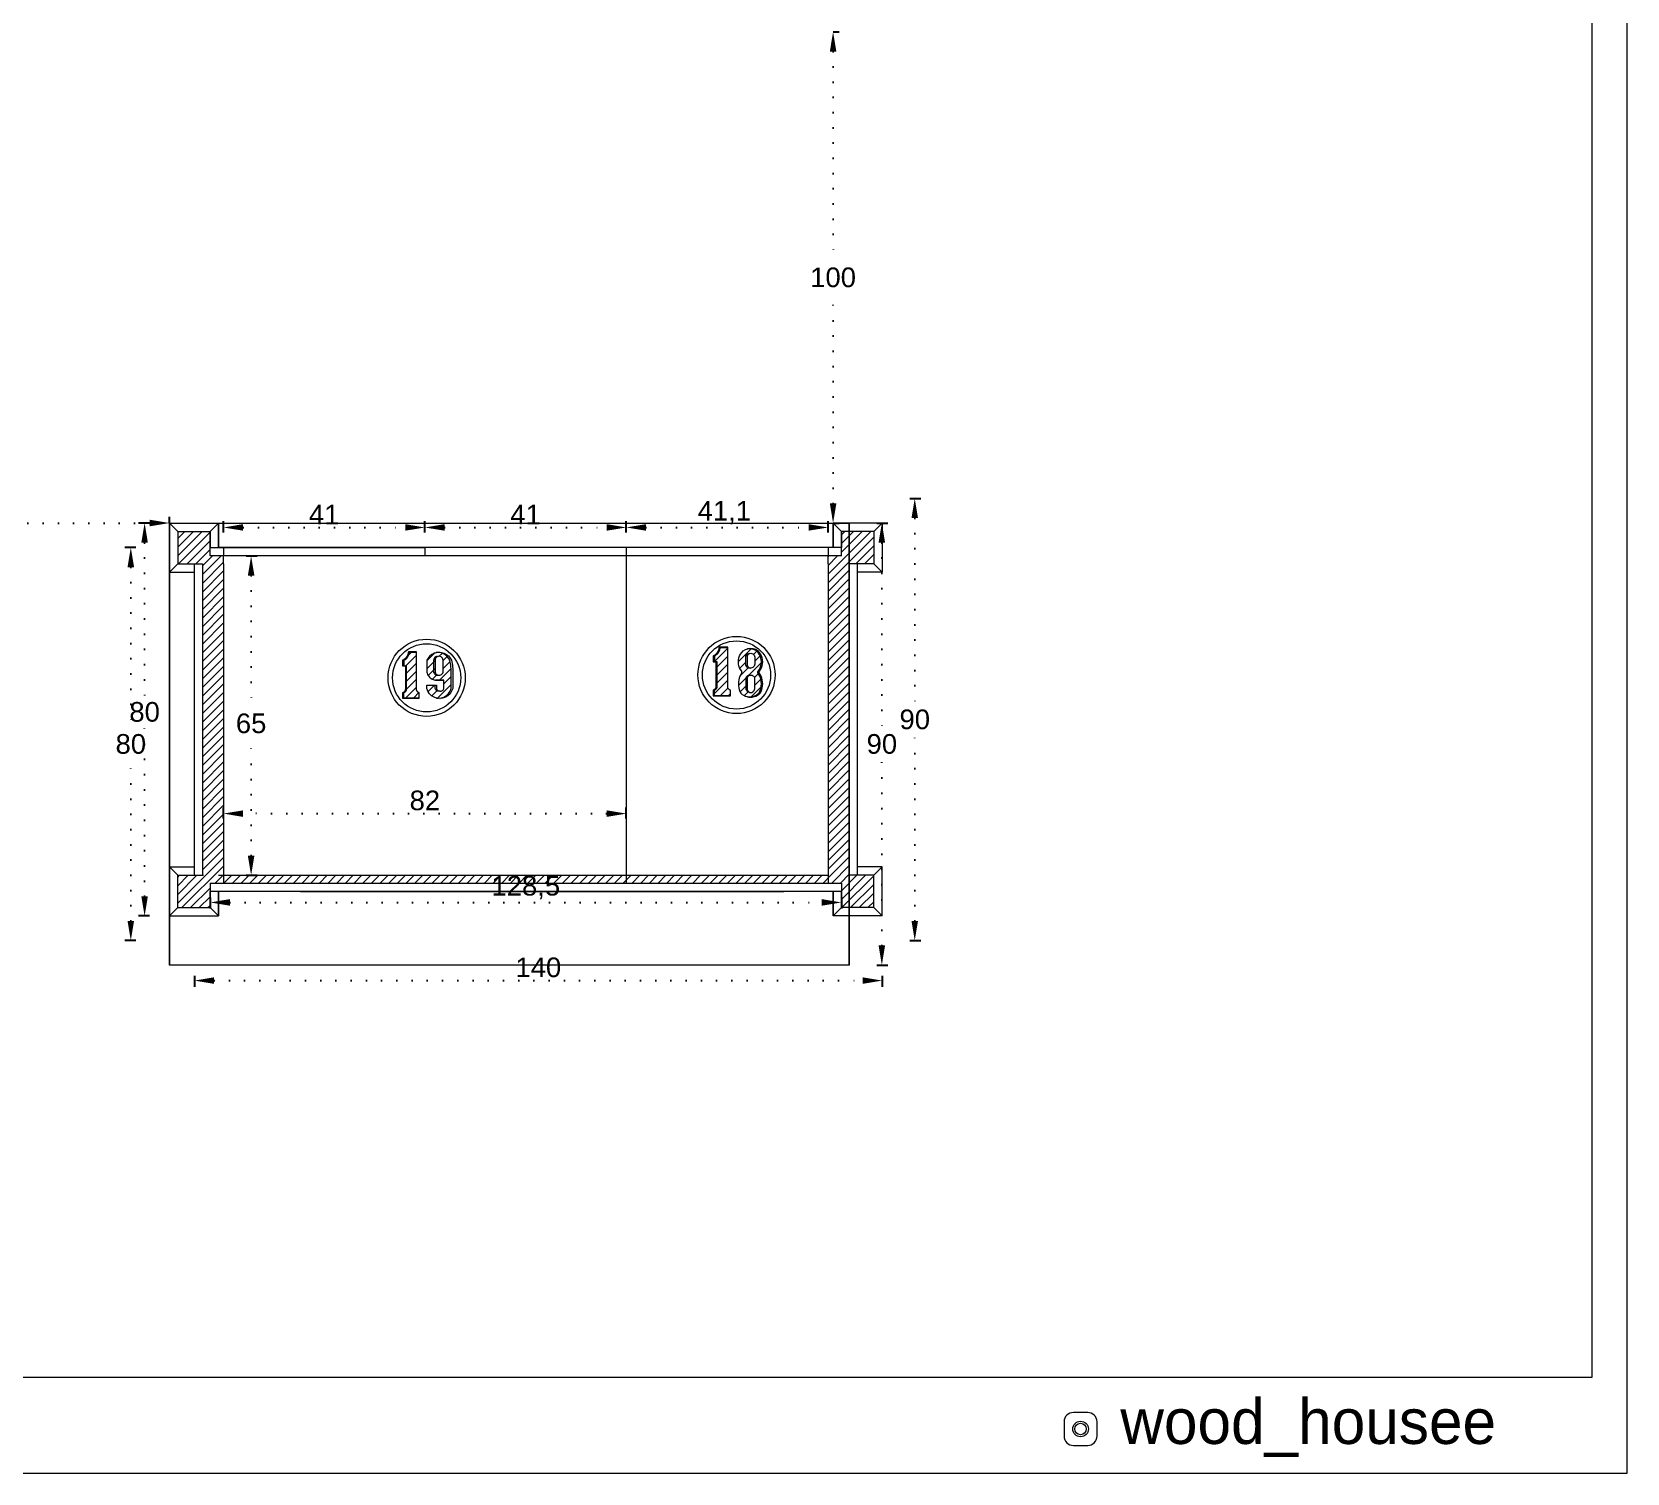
# Model space of a CAD drawing. Header units: inches. Extents: x 352 to 11605, y -941 to 2503.
# Drawn here: x 6526.7 to 6851.4, y -228.9 to 64.6 of the extents above; entities that cross this region are included whole.
import ezdxf

# ---------------------------------------------------------------- set-up
doc = ezdxf.new("R2010")
doc.units = ezdxf.units.IN
doc.header["$MEASUREMENT"] = 0
doc.linetypes.add('ACAD_ISO07W100', pattern=[3, 0, -3])
doc.styles.get("Standard").update_dxf_attribs({"font": 'arial.ttf'})
doc.dimstyles.new('ISO-25', dxfattribs={"dimtxt": 4, "dimasz": 4, "dimexe": 1.25, "dimexo": 0.625, "dimtad": 1, "dimtih": 1, "dimtoh": 1, "dimdec": 1, "dimtxsty": 'Standard', "dimcen": 2.5, "dimadec": 0, "dimazin": 0, "dimtfac": 1, "dimtdec": 1, "dimtmove": 0, "dimatfit": 3, "dimfxl": 1, "dimfxlon": 1, "dimarcsym": 0})
pattern_1 = [(45, (-453.0085, -772.4006), (-0.88388348, 0.88388348), [])]
pattern_2 = [(45, (5958.0949, 504.8318), (-0.8148213, 0.8148213), [])]
pattern_3 = [(45, (5912.0472, 504.4424), (-0.8148213, 0.8148213), [])]

# ---------------------------------------------------------------- blocks, each defined once
blk = doc.blocks.new('*D247')
at = {"color": 0, "lineweight": -2, "transparency": 16777216}
for p, q in [((6547.83, -40.44), (6545.58, -40.44)), ((6547.83, -120.44), (6545.58, -120.44))]:
    blk.add_line(p, q, dxfattribs=at)
at = {"color": 0, "linetype": 'ACAD_ISO07W100', "lineweight": -2, "transparency": 16777216}
for p, q in [((6546.83, -44.44), (6546.83, -77.77)), ((6546.83, -116.44), (6546.83, -83.11))]:
    blk.add_line(p, q, dxfattribs=at)
at = {"color": 0, "transparency": 16777216}
for points in [[(6546.16, -44.44), (6547.5, -44.44), (6546.83, -40.44)], [(6546.16, -116.44), (6547.5, -116.44), (6546.83, -120.44)]]:
    blk.add_solid(points, dxfattribs=at)
at = {"layer": 'Defpoints', "color": 0, "transparency": 16777216}
for p in [(6546.83, -40.44), (6554.69, -40.44), (6554.69, -120.44)]:
    blk.add_point(p, dxfattribs=at)
at = {"color": 0, "lineweight": 20, "transparency": 16777216, "insert": (6546.83, -80.44), "char_height": 4, "attachment_point": 5}
blk.add_mtext('80', dxfattribs=at)
blk = doc.blocks.new('*D257')
at = {"color": 0, "lineweight": -2, "transparency": 16777216}
for p, q in [((6698.72, -35.44), (6700.97, -35.44)), ((6698.72, -125.44), (6700.97, -125.44))]:
    blk.add_line(p, q, dxfattribs=at)
at = {"color": 0, "linetype": 'ACAD_ISO07W100', "lineweight": -2, "transparency": 16777216}
for p, q in [((6699.72, -39.44), (6699.72, -77.77)), ((6699.72, -121.44), (6699.72, -83.11))]:
    blk.add_line(p, q, dxfattribs=at)
at = {"color": 0, "transparency": 16777216}
for points in [[(6699.05, -39.44), (6700.38, -39.44), (6699.72, -35.44)], [(6699.05, -121.44), (6700.38, -121.44), (6699.72, -125.44)]]:
    blk.add_solid(points, dxfattribs=at)
at = {"layer": 'Defpoints', "color": 0, "transparency": 16777216}
for p in [(6693.09, -35.44), (6699.72, -35.44), (6693.09, -125.44)]:
    blk.add_point(p, dxfattribs=at)
at = {"color": 0, "lineweight": 20, "transparency": 16777216, "insert": (6699.72, -80.44), "char_height": 4, "attachment_point": 5}
blk.add_mtext('90', dxfattribs=at)
blk = doc.blocks.new('*D258')
at = {"color": 0, "lineweight": -2, "transparency": 16777216}
for p, q in [((6689.79, 64.56), (6691.04, 64.56)), ((6689.79, -35.44), (6691.04, -35.44))]:
    blk.add_line(p, q, dxfattribs=at)
at = {"color": 0, "linetype": 'ACAD_ISO07W100', "lineweight": -2, "transparency": 16777216}
for p, q in [((6689.79, 60.56), (6689.79, 17.23)), ((6689.79, -31.44), (6689.79, 11.89))]:
    blk.add_line(p, q, dxfattribs=at)
at = {"color": 0, "transparency": 16777216}
for points in [[(6689.13, 60.56), (6690.46, 60.56), (6689.79, 64.56)], [(6689.13, -31.44), (6690.46, -31.44), (6689.79, -35.44)]]:
    blk.add_solid(points, dxfattribs=at)
at = {"layer": 'Defpoints', "color": 0, "transparency": 16777216}
for p in [(6689.79, 64.56), (6689.79, -35.44), (6689.79, -35.44)]:
    blk.add_point(p, dxfattribs=at)
at = {"color": 0, "lineweight": 20, "transparency": 16777216, "insert": (6689.79, 14.56), "char_height": 4, "attachment_point": 5}
blk.add_mtext('100', dxfattribs=at)
blk = doc.blocks.new('*D259')
at = {"color": 0, "lineweight": -2, "transparency": 16777216}
for p, q in [((6454.69, -35.44), (6454.69, -34.19)), ((6554.69, -35.44), (6554.69, -34.19))]:
    blk.add_line(p, q, dxfattribs=at)
at = {"color": 0, "linetype": 'ACAD_ISO07W100', "lineweight": -2, "transparency": 16777216}
blk.add_line((6550.69, -35.44), (6458.69, -35.44), dxfattribs=at)
at = {"color": 0, "transparency": 16777216}
for points in [[(6458.69, -34.77), (6458.69, -36.11), (6454.69, -35.44)], [(6550.69, -34.77), (6550.69, -36.11), (6554.69, -35.44)]]:
    blk.add_solid(points, dxfattribs=at)
at = {"layer": 'Defpoints', "color": 0, "transparency": 16777216}
for p in [(6454.69, -35.44), (6454.69, -35.44), (6554.69, -35.44)]:
    blk.add_point(p, dxfattribs=at)
at = {"color": 0, "lineweight": 20, "transparency": 16777216, "insert": (6504.69, -32.77), "char_height": 4, "attachment_point": 5}
blk.add_mtext('100', dxfattribs=at)
blk = doc.blocks.new('*D348')
at = {"color": 0, "lineweight": -2, "transparency": 16777216}
for p, q in [((6550.64, -35.44), (6548.39, -35.44)), ((6550.64, -115.44), (6548.39, -115.44))]:
    blk.add_line(p, q, dxfattribs=at)
at = {"color": 0, "linetype": 'ACAD_ISO07W100', "lineweight": -2, "transparency": 16777216}
for p, q in [((6549.64, -39.44), (6549.64, -71.24)), ((6549.64, -111.44), (6549.64, -76.57))]:
    blk.add_line(p, q, dxfattribs=at)
at = {"color": 0, "transparency": 16777216}
for points in [[(6548.97, -39.44), (6550.3, -39.44), (6549.64, -35.44)], [(6548.97, -111.44), (6550.3, -111.44), (6549.64, -115.44)]]:
    blk.add_solid(points, dxfattribs=at)
at = {"layer": 'Defpoints', "color": 0, "transparency": 16777216}
for p in [(6549.64, -35.44), (6554.69, -35.44), (6554.69, -115.44)]:
    blk.add_point(p, dxfattribs=at)
at = {"color": 0, "lineweight": 20, "transparency": 16777216, "insert": (6549.64, -73.91), "char_height": 4, "attachment_point": 5}
blk.add_mtext('80', dxfattribs=at)
blk = doc.blocks.new('*D349')
at = {"color": 0, "lineweight": -2, "transparency": 16777216}
for p, q in [((6570.32, -42.14), (6572.57, -42.14)), ((6570.32, -107.14), (6572.57, -107.14))]:
    blk.add_line(p, q, dxfattribs=at)
at = {"color": 0, "linetype": 'ACAD_ISO07W100', "lineweight": -2, "transparency": 16777216}
for p, q in [((6571.32, -46.14), (6571.32, -73.57)), ((6571.32, -103.14), (6571.32, -78.91))]:
    blk.add_line(p, q, dxfattribs=at)
at = {"color": 0, "transparency": 16777216}
for points in [[(6570.65, -46.14), (6571.99, -46.14), (6571.32, -42.14)], [(6570.65, -103.14), (6571.99, -103.14), (6571.32, -107.14)]]:
    blk.add_solid(points, dxfattribs=at)
at = {"layer": 'Defpoints', "color": 0, "transparency": 16777216}
for p in [(6564.69, -42.14), (6571.32, -42.14), (6564.69, -107.14)]:
    blk.add_point(p, dxfattribs=at)
at = {"color": 0, "lineweight": 20, "transparency": 16777216, "insert": (6571.32, -76.24), "char_height": 4, "attachment_point": 5}
blk.add_mtext('65', dxfattribs=at)
blk = doc.blocks.new('*D350')
at = {"color": 0, "lineweight": -2, "transparency": 16777216}
for p, q in [((6705.42, -30.44), (6707.67, -30.44)), ((6705.42, -120.44), (6707.67, -120.44))]:
    blk.add_line(p, q, dxfattribs=at)
at = {"color": 0, "linetype": 'ACAD_ISO07W100', "lineweight": -2, "transparency": 16777216}
for p, q in [((6706.42, -34.44), (6706.42, -72.77)), ((6706.42, -116.44), (6706.42, -78.11))]:
    blk.add_line(p, q, dxfattribs=at)
at = {"color": 0, "transparency": 16777216}
for points in [[(6705.75, -34.44), (6707.08, -34.44), (6706.42, -30.44)], [(6705.75, -116.44), (6707.08, -116.44), (6706.42, -120.44)]]:
    blk.add_solid(points, dxfattribs=at)
at = {"layer": 'Defpoints', "color": 0, "transparency": 16777216}
for p in [(6699.79, -30.44), (6706.42, -30.44), (6699.79, -120.44)]:
    blk.add_point(p, dxfattribs=at)
at = {"color": 0, "lineweight": 20, "transparency": 16777216, "insert": (6706.42, -75.44), "char_height": 4, "attachment_point": 5}
blk.add_mtext('90', dxfattribs=at)
blk = doc.blocks.new('*D351')
at = {"color": 0, "lineweight": -2, "transparency": 16777216}
for p, q in [((6559.79, -127.6), (6559.79, -129.85)), ((6699.79, -127.6), (6699.79, -129.85))]:
    blk.add_line(p, q, dxfattribs=at)
at = {"color": 0, "linetype": 'ACAD_ISO07W100', "lineweight": -2, "transparency": 16777216}
blk.add_line((6563.79, -128.6), (6695.79, -128.6), dxfattribs=at)
at = {"color": 0, "transparency": 16777216}
for points in [[(6563.79, -127.93), (6563.79, -129.27), (6559.79, -128.6)], [(6695.79, -127.93), (6695.79, -129.27), (6699.79, -128.6)]]:
    blk.add_solid(points, dxfattribs=at)
at = {"layer": 'Defpoints', "color": 0, "transparency": 16777216}
for p in [(6559.79, -120.44), (6699.79, -120.44), (6699.79, -128.6)]:
    blk.add_point(p, dxfattribs=at)
at = {"color": 0, "lineweight": 20, "transparency": 16777216, "insert": (6629.79, -125.93), "char_height": 4, "attachment_point": 5}
blk.add_mtext('140', dxfattribs=at)
blk = doc.blocks.new('*D352')
at = {"color": 0, "lineweight": -2, "transparency": 16777216}
for p, q in [((6565.69, -37.34), (6565.69, -35.09)), ((6606.69, -37.34), (6606.69, -35.09))]:
    blk.add_line(p, q, dxfattribs=at)
at = {"color": 0, "linetype": 'ACAD_ISO07W100', "lineweight": -2, "transparency": 16777216}
blk.add_line((6569.69, -36.34), (6602.69, -36.34), dxfattribs=at)
at = {"color": 0, "transparency": 16777216}
for points in [[(6569.69, -35.67), (6569.69, -37), (6565.69, -36.34)], [(6602.69, -35.67), (6602.69, -37), (6606.69, -36.34)]]:
    blk.add_solid(points, dxfattribs=at)
at = {"layer": 'Defpoints', "color": 0, "transparency": 16777216}
for p in [(6606.69, -36.34), (6565.69, -42.14), (6606.69, -42.14)]:
    blk.add_point(p, dxfattribs=at)
at = {"color": 0, "lineweight": 20, "transparency": 16777216, "insert": (6586.19, -33.7), "char_height": 4, "attachment_point": 5}
blk.add_mtext('41', dxfattribs=at)
blk = doc.blocks.new('*D353')
at = {"color": 0, "lineweight": -2, "transparency": 16777216}
for p, q in [((6606.69, -37.34), (6606.69, -35.09)), ((6647.69, -37.34), (6647.69, -35.09))]:
    blk.add_line(p, q, dxfattribs=at)
at = {"color": 0, "linetype": 'ACAD_ISO07W100', "lineweight": -2, "transparency": 16777216}
blk.add_line((6610.69, -36.34), (6643.69, -36.34), dxfattribs=at)
at = {"color": 0, "transparency": 16777216}
for points in [[(6610.69, -35.67), (6610.69, -37), (6606.69, -36.34)], [(6643.69, -35.67), (6643.69, -37), (6647.69, -36.34)]]:
    blk.add_solid(points, dxfattribs=at)
at = {"layer": 'Defpoints', "color": 0, "transparency": 16777216}
for p in [(6647.69, -36.34), (6606.69, -42.14), (6647.69, -42.14)]:
    blk.add_point(p, dxfattribs=at)
at = {"color": 0, "lineweight": 20, "transparency": 16777216, "insert": (6627.19, -33.7), "char_height": 4, "attachment_point": 5}
blk.add_mtext('41', dxfattribs=at)
blk = doc.blocks.new('*D354')
at = {"color": 0, "lineweight": -2, "transparency": 16777216}
for p, q in [((6647.69, -37.34), (6647.69, -35.09)), ((6688.79, -37.34), (6688.79, -35.09))]:
    blk.add_line(p, q, dxfattribs=at)
at = {"color": 0, "linetype": 'ACAD_ISO07W100', "lineweight": -2, "transparency": 16777216}
blk.add_line((6651.69, -36.34), (6684.79, -36.34), dxfattribs=at)
at = {"color": 0, "transparency": 16777216}
for points in [[(6651.69, -35.67), (6651.69, -37), (6647.69, -36.34)], [(6684.79, -35.67), (6684.79, -37), (6688.79, -36.34)]]:
    blk.add_solid(points, dxfattribs=at)
at = {"layer": 'Defpoints', "color": 0, "transparency": 16777216}
for p in [(6688.79, -36.34), (6647.69, -42.14), (6688.79, -40.44)]:
    blk.add_point(p, dxfattribs=at)
at = {"color": 0, "lineweight": 20, "transparency": 16777216, "insert": (6667.65, -33.31), "char_height": 4, "attachment_point": 5}
blk.add_mtext('41,1', dxfattribs=at)
blk = doc.blocks.new('*D355')
at = {"color": 0, "lineweight": -2, "transparency": 16777216}
for p, q in [((6565.69, -95.6), (6565.69, -93.35)), ((6647.69, -95.6), (6647.69, -93.35))]:
    blk.add_line(p, q, dxfattribs=at)
at = {"color": 0, "linetype": 'ACAD_ISO07W100', "lineweight": -2, "transparency": 16777216}
blk.add_line((6643.69, -94.6), (6569.69, -94.6), dxfattribs=at)
at = {"color": 0, "transparency": 16777216}
for points in [[(6569.69, -93.94), (6569.69, -95.27), (6565.69, -94.6)], [(6643.69, -93.94), (6643.69, -95.27), (6647.69, -94.6)]]:
    blk.add_solid(points, dxfattribs=at)
at = {"layer": 'Defpoints', "color": 0, "transparency": 16777216}
for p in [(6565.69, -94.6), (6565.69, -108.74), (6647.69, -108.74)]:
    blk.add_point(p, dxfattribs=at)
at = {"color": 0, "lineweight": 20, "transparency": 16777216, "insert": (6606.69, -91.94), "char_height": 4, "attachment_point": 5}
blk.add_mtext('82', dxfattribs=at)
blk = doc.blocks.new('*D356')
at = {"color": 0, "lineweight": -2, "transparency": 16777216}
for p, q in [((6562.99, -111.69), (6562.99, -113.94)), ((6691.49, -111.69), (6691.49, -113.94))]:
    blk.add_line(p, q, dxfattribs=at)
at = {"color": 0, "linetype": 'ACAD_ISO07W100', "lineweight": -2, "transparency": 16777216}
blk.add_line((6566.99, -112.69), (6687.49, -112.69), dxfattribs=at)
at = {"color": 0, "transparency": 16777216}
for points in [[(6566.99, -112.02), (6566.99, -113.35), (6562.99, -112.69)], [(6687.49, -112.02), (6687.49, -113.35), (6691.49, -112.69)]]:
    blk.add_solid(points, dxfattribs=at)
at = {"layer": 'Defpoints', "color": 0, "transparency": 16777216}
for p in [(6562.99, -110.44), (6691.49, -110.44), (6691.49, -112.69)]:
    blk.add_point(p, dxfattribs=at)
at = {"color": 0, "lineweight": 20, "transparency": 16777216, "insert": (6627.24, -109.66), "char_height": 4, "attachment_point": 5}
blk.add_mtext('128,5', dxfattribs=at)

msp = doc.modelspace()

# ---------------------------------------------------------------- hatches: boundary and pattern name
at = {"lineweight": 20}
h = msp.add_hatch(dxfattribs=at)
h.set_pattern_fill('ANSI31', color=256, scale=10)
h.set_pattern_definition(pattern_1)
h.paths.add_polyline_path([(6561.39, -107.14), (6556.39, -107.14), (6556.39, -113.74), (6562.99, -113.74), (6562.99, -108.74), (6565.69, -108.74), (6565.69, -43.74), (6565.69, -42.14), (6562.99, -42.14), (6562.99, -37.14), (6556.39, -37.14), (6556.39, -43.74), (6561.39, -43.74)])
h.paths.add_polyline_path([(6688.79, -108.74), (6691.49, -108.74), (6691.49, -113.74), (6698.09, -113.74), (6698.09, -107.14), (6693.09, -107.14), (6693.09, -48.12), (6693.09, -43.74), (6698.09, -43.74), (6698.09, -37.14), (6691.49, -37.14), (6691.49, -42.14), (6688.79, -42.14), (6688.79, -43.74)])
h = msp.add_hatch(dxfattribs=at)
h.set_pattern_fill('ANSI31', color=256, scale=9.218651)
h.set_pattern_definition(pattern_2)
h.paths.add_polyline_path([(6668.76, -69.42), (6668.69, -69.38), (6668.62, -69.34), (6668.56, -69.29), (6668.5, -69.23), (6668.45, -69.17), (6668.41, -69.1), (6668.38, -69.02), (6668.35, -68.94), (6668.34, -68.87), (6668.34, -68.78), (6668.34, -60.76), (6666.83, -60.76), (6666.81, -60.95), (6666.77, -61.13), (6666.72, -61.32), (6666.65, -61.49), (6666.56, -61.66), (6666.46, -61.82), (6666.35, -61.97), (6666.22, -62.11), (6666.09, -62.24), (6665.94, -62.36), (6665.78, -62.46), (6665.62, -62.55), (6665.62, -63.69), (6665.94, -63.69), (6666.19, -63.71), (6666.19, -68.75), (6666.18, -68.83), (6666.16, -68.91), (6666.14, -68.98), (6666.1, -69.05), (6666.06, -69.12), (6666.01, -69.18), (6665.96, -69.24), (6665.9, -69.29), (6665.83, -69.33), (6665.76, -69.37), (6665.69, -69.4), (6665.62, -69.42), (6665.62, -70.58), (6668.92, -70.58), (6668.92, -69.46), (6668.84, -69.44)])
h = msp.add_hatch(dxfattribs=at)
h.set_pattern_fill('ANSI31', color=256, scale=9.218651)
h.set_pattern_definition(pattern_2)
h.paths.add_polyline_path([(6674.48, -65.69), (6674.53, -65.63), (6674.77, -65.3), (6674.96, -64.93), (6675.09, -64.54), (6675.18, -64.13), (6675.21, -63.72), (6675.18, -63.31), (6675.09, -62.91), (6674.96, -62.52), (6674.77, -62.15), (6674.53, -61.81), (6674.25, -61.51), (6673.79, -61.25), (6673.28, -61.09), (6672.75, -61.03), (6672.35, -61.07), (6671.94, -61.2), (6671.47, -61.47), (6671.19, -61.77), (6670.95, -62.11), (6670.76, -62.49), (6670.62, -62.88), (6670.54, -63.29), (6670.51, -63.7), (6670.54, -64.12), (6670.62, -64.53), (6670.76, -64.92), (6670.95, -65.29), (6671.19, -65.63), (6671.24, -65.68), (6671.24, -65.94), (6671.02, -66.27), (6670.84, -66.63), (6670.69, -67), (6670.59, -67.39), (6670.53, -67.78), (6670.51, -68.18), (6670.53, -68.58), (6670.59, -68.98), (6670.69, -69.36), (6670.84, -69.74), (6671.02, -70.09), (6671.29, -70.33), (6671.6, -70.52), (6671.93, -70.68), (6672.24, -70.78), (6672.39, -70.81), (6672.75, -70.83), (6673.11, -70.81), (6673.46, -70.74), (6673.8, -70.63), (6674.12, -70.48), (6674.43, -70.28), (6674.7, -70.05), (6674.88, -69.7), (6675.02, -69.33), (6675.12, -68.95), (6675.18, -68.56), (6675.21, -68.16), (6675.18, -67.77), (6675.12, -67.37), (6675.02, -66.99), (6674.88, -66.62), (6674.7, -66.27), (6674.48, -65.94)])
h.paths.add_polyline_path([(6673.38, -66.51), (6673.53, -66.59), (6673.66, -66.69), (6673.76, -66.82), (6673.84, -66.96), (6673.84, -69.15), (6673.82, -69.35), (6673.74, -69.54), (6673.61, -69.7), (6673.45, -69.83), (6673.26, -69.91), (6673.06, -69.93), (6672.85, -69.91), (6672.62, -69.87), (6672.43, -69.79), (6672.27, -69.66), (6672.14, -69.5), (6672.06, -69.31), (6672.04, -69.11), (6672.04, -66.95), (6672.12, -66.81), (6672.22, -66.68), (6672.35, -66.58), (6672.5, -66.51), (6672.65, -66.46), (6672.82, -66.44), (6673.06, -66.45), (6673.22, -66.47)], flags=16)
h.paths.add_polyline_path([(6673.26, -64.95), (6673.06, -64.98), (6672.82, -64.99), (6672.62, -64.96), (6672.43, -64.88), (6672.27, -64.76), (6672.14, -64.6), (6672.06, -64.41), (6672.04, -64.21), (6672.04, -62.76), (6672.06, -62.56), (6672.14, -62.37), (6672.27, -62.21), (6672.43, -62.09), (6672.62, -62.01), (6672.85, -61.97), (6673.06, -61.95), (6673.26, -61.97), (6673.45, -62.05), (6673.61, -62.18), (6673.74, -62.34), (6673.82, -62.53), (6673.84, -62.73), (6673.84, -64.19), (6673.82, -64.39), (6673.74, -64.58), (6673.61, -64.75), (6673.45, -64.87)], flags=16)
h = msp.add_hatch(dxfattribs=at)
h.set_pattern_fill('ANSI31', color=256, scale=9.218651)
h.set_pattern_definition(pattern_3)
h.paths.add_polyline_path([(6605.41, -69.94), (6605.34, -69.91), (6605.27, -69.87), (6605.21, -69.82), (6605.16, -69.77), (6605.11, -69.7), (6605.07, -69.64), (6605.04, -69.57), (6605.02, -69.49), (6605.01, -69.42), (6605, -69.34), (6605, -61.7), (6603.57, -61.7), (6603.55, -61.88), (6603.51, -62.06), (6603.46, -62.23), (6603.39, -62.39), (6603.31, -62.56), (6603.22, -62.71), (6603.11, -62.85), (6602.99, -62.99), (6602.86, -63.11), (6602.72, -63.22), (6602.57, -63.32), (6602.41, -63.41), (6602.41, -64.49), (6602.72, -64.49), (6602.96, -64.51), (6602.96, -69.31), (6602.95, -69.39), (6602.93, -69.46), (6602.91, -69.53), (6602.87, -69.6), (6602.83, -69.66), (6602.79, -69.72), (6602.74, -69.77), (6602.68, -69.82), (6602.62, -69.86), (6602.55, -69.9), (6602.48, -69.93), (6602.41, -69.95), (6602.41, -71.05), (6605.56, -71.05), (6605.56, -69.98), (6605.48, -69.97)])
h = msp.add_hatch(dxfattribs=at)
h.set_pattern_fill('ANSI31', color=256, scale=9.218651)
h.set_pattern_definition(pattern_3)
h.paths.add_polyline_path([(6612.04, -66.44), (6612.04, -66.32), (6612.05, -66.01), (6612.05, -65.71), (6612.05, -65.4), (6612.03, -65.1), (6612.01, -64.74), (6611.97, -64.4), (6611.92, -64.07), (6611.85, -63.74), (6611.77, -63.42), (6611.52, -62.96), (6611.18, -62.55), (6610.78, -62.22), (6610.32, -61.97), (6609.81, -61.82), (6609.29, -61.77), (6608.98, -61.8), (6608.55, -61.93), (6608.08, -62.18), (6607.67, -62.51), (6607.33, -62.92), (6607.08, -63.39), (6607.08, -65.83), (6607.14, -66.04), (6607.23, -66.26), (6607.34, -66.46), (6607.47, -66.64), (6607.62, -66.81), (6607.79, -66.97), (6607.97, -67.1), (6608.17, -67.21), (6608.38, -67.3), (6608.6, -67.36), (6608.83, -67.4), (6608.86, -67.4), (6610.28, -67.4), (6610.58, -67.41), (6610.58, -69.15), (6610.51, -69.3), (6610.41, -69.44), (6610.29, -69.55), (6610.14, -69.63), (6609.98, -69.69), (6609.82, -69.7), (6609.65, -69.69), (6609.36, -69.65), (6609.2, -69.6), (6609.06, -69.52), (6608.93, -69.41), (6608.83, -69.27), (6608.77, -69.12), (6608.77, -68.46), (6607.08, -68.46), (6607.08, -69.15), (6607.3, -69.7), (6607.63, -70.19), (6608.06, -70.6), (6608.57, -70.91), (6609.06, -71.07), (6609.43, -71.11), (6610.01, -71.05), (6610.57, -70.86), (6611.07, -70.56), (6611.49, -70.15), (6611.82, -69.67), (6612.04, -69.12)])
h.paths.add_polyline_path([(6610.23, -66.15), (6610.1, -66.27), (6609.94, -66.36), (6609.76, -66.42), (6609.58, -66.44), (6609.4, -66.42), (6609.23, -66.36), (6609.07, -66.27), (6608.94, -66.15), (6608.83, -65.99), (6608.76, -65.83), (6608.76, -63.39), (6608.79, -63.18), (6608.87, -62.98), (6609, -62.81), (6609.17, -62.68), (6609.37, -62.6), (6609.58, -62.57), (6609.79, -62.6), (6609.99, -62.68), (6610.16, -62.81), (6610.29, -62.98), (6610.37, -63.18), (6610.4, -63.39), (6610.4, -65.83), (6610.33, -65.99)], flags=16)
h = msp.add_hatch(dxfattribs=at)
h.set_pattern_fill('ANSI31', color=256, scale=10)
h.set_pattern_definition(pattern_1)
h.paths.add_polyline_path([(6647.69, -107.14), (6564.69, -107.14), (6564.69, -108.74), (6647.69, -108.74)])
h.paths.add_polyline_path([(6689.79, -107.14), (6647.69, -107.14), (6647.69, -108.74), (6689.79, -108.74)])

# ---------------------------------------------------------------- linework, layer by layer
for p, q in [((6554.69, -35.44), (6554.69, -125.44)), ((6554.69, -35.44), (6564.69, -35.44)), ((6556.39, -37.14), (6554.69, -35.44)), ((6554.69, -35.44), (6554.69, -45.44)), ((6562.99, -37.14), (6564.69, -35.44)), ((6564.69, -35.44), (6564.69, -40.44)), ((6564.69, -40.44), (6564.69, -35.44)), ((6689.79, -35.44), (6689.79, -40.44)), ((6689.79, -40.44), (6689.79, -35.44)), ((6699.79, -35.44), (6689.79, -35.44)), ((6691.49, -37.14), (6689.79, -35.44)), ((6693.09, -125.44), (6693.09, -35.44)), ((6698.09, -37.14), (6699.79, -35.44)), ((6699.79, -35.44), (6699.79, -45.44)), ((6556.39, -37.14), (6556.39, -43.74)), ((6556.39, -37.14), (6562.99, -37.14)), ((6562.99, -37.14), (6562.99, -40.44)), ((6562.99, -42.14), (6562.99, -37.14)), ((6691.49, -37.14), (6691.49, -40.44)), ((6691.49, -42.14), (6691.49, -37.14)), ((6698.09, -37.14), (6691.49, -37.14)), ((6698.09, -37.14), (6698.09, -43.74)), ((6562.99, -40.44), (6606.69, -40.44)), ((6691.49, -42.14), (6562.99, -42.14)), ((6689.79, -40.44), (6564.69, -40.44)), ((6565.69, -40.44), (6565.69, -42.14)), ((6565.69, -43.74), (6565.69, -42.14)), ((6606.69, -40.44), (6606.69, -42.14)), ((6647.69, -40.44), (6647.69, -108.74)), ((6691.49, -40.44), (6688.79, -40.44)), ((6688.79, -40.44), (6688.79, -42.14)), ((6688.79, -43.74), (6688.79, -42.14)), ((6554.69, -45.44), (6556.39, -43.74)), ((6554.69, -45.44), (6559.79, -45.44)), ((6556.39, -43.74), (6561.39, -43.74)), ((6559.79, -107.14), (6559.79, -43.74)), ((6561.39, -43.74), (6561.39, -107.14)), ((6561.39, -45.44), (6561.42, -45.44)), ((6565.69, -43.74), (6565.69, -108.74)), ((6688.79, -43.74), (6688.79, -108.74)), ((6693.09, -48.12), (6693.09, -43.74)), ((6698.09, -43.74), (6693.09, -43.74)), ((6694.79, -107.14), (6694.79, -43.74)), ((6699.79, -45.44), (6694.79, -45.44)), ((6699.79, -45.44), (6698.09, -43.74)), ((6693.09, -107.14), (6693.09, -48.12)), ((6602.41, -63.41), (6602.41, -64.49)), ((6665.62, -62.55), (6665.62, -63.69)), ((6672.89, -66.47), (6672.73, -66.51)), ((6673.06, -66.45), (6672.89, -66.47)), ((6602.41, -71.05), (6605.56, -71.05)), ((6665.62, -70.58), (6668.92, -70.58)), ((6554.69, -115.44), (6554.69, -105.44)), ((6554.69, -105.44), (6559.79, -105.44)), ((6554.69, -105.44), (6556.39, -107.14)), ((6556.39, -113.74), (6556.39, -107.14)), ((6556.39, -107.14), (6561.6, -107.14)), ((6561.39, -105.44), (6561.53, -105.44)), ((6564.69, -107.14), (6688.79, -107.14)), ((6698.09, -107.14), (6693.09, -107.14)), ((6699.79, -105.44), (6694.79, -105.44)), ((6699.79, -105.44), (6698.09, -107.14)), ((6698.09, -113.74), (6698.09, -107.14)), ((6699.79, -115.44), (6699.79, -105.44)), ((6562.99, -108.74), (6691.49, -108.74)), ((6562.99, -108.74), (6562.99, -113.74)), ((6691.49, -108.74), (6691.49, -113.74)), ((6691.49, -110.44), (6562.99, -110.44)), ((6562.99, -113.74), (6562.99, -110.44)), ((6564.69, -115.44), (6564.69, -110.44)), ((6564.69, -110.44), (6564.69, -115.44)), ((6581.39, -110.44), (6679.79, -110.44)), ((6689.79, -115.44), (6689.79, -110.44)), ((6689.79, -110.44), (6689.79, -115.44)), ((6691.49, -113.74), (6691.49, -110.44)), ((6556.39, -113.74), (6554.69, -115.44)), ((6554.69, -115.44), (6564.69, -115.44)), ((6556.39, -113.74), (6562.99, -113.74)), ((6562.99, -113.74), (6564.69, -115.44)), ((6691.49, -113.74), (6689.79, -115.44)), ((6699.79, -115.44), (6689.79, -115.44)), ((6698.09, -113.74), (6691.49, -113.74)), ((6698.09, -113.74), (6699.79, -115.44))]:
    msp.add_line(p, q, dxfattribs=at)
for points in [[(6216.32, -228.88), (6851.43, -228.88), (6851.43, 220.19), (6216.32, 220.19)], [(6221.27, -209.32), (6844.29, -209.32), (6844.29, 195.72), (6221.27, 195.72)], [(6672.62, -64.96), (6672.43, -64.88), (6672.27, -64.76), (6672.14, -64.6), (6672.06, -64.41), (6672.04, -64.21), (6672.04, -62.76), (6672.06, -62.56), (6672.14, -62.37), (6672.27, -62.21), (6672.43, -62.09), (6672.62, -62.01), (6672.85, -61.97), (6673.06, -61.95), (6673.26, -61.97), (6673.45, -62.05), (6673.61, -62.18), (6673.74, -62.34), (6673.82, -62.53), (6673.84, -62.73), (6673.84, -64.19), (6673.82, -64.39), (6673.74, -64.58), (6673.61, -64.75), (6673.45, -64.87), (6673.26, -64.95), (6673.06, -64.98), (6672.82, -64.99)], [(6673.61, -69.7), (6673.74, -69.54), (6673.82, -69.35), (6673.84, -69.15), (6673.84, -66.96), (6673.76, -66.82), (6673.66, -66.69), (6673.53, -66.59), (6673.38, -66.51), (6673.22, -66.47), (6673.06, -66.45), (6672.82, -66.44), (6672.65, -66.46), (6672.5, -66.51), (6672.35, -66.58), (6672.22, -66.68), (6672.12, -66.81), (6672.04, -66.95), (6672.04, -69.11), (6672.06, -69.31), (6672.14, -69.5), (6672.27, -69.66), (6672.43, -69.79), (6672.62, -69.87), (6672.85, -69.91), (6673.06, -69.93), (6673.26, -69.91), (6673.45, -69.83)], [(6609.82, -71.16), (6609.82, -71.15), (6609.72, -71.16)]]:
    msp.add_lwpolyline(points, close=True, dxfattribs=at)
for points in [[(6554.69, -35.44), (6693.09, -35.44), (6693.09, -125.44), (6554.69, -125.44), (6554.69, -35.44)], [(6602.17, -71.09), (6605.56, -71.09), (6605.56, -71.05), (6605.56, -69.98), (6605.48, -69.97), (6605.41, -69.94), (6605.34, -69.91), (6605.27, -69.87), (6605.21, -69.82), (6605.16, -69.77), (6605.11, -69.7), (6605.07, -69.64), (6605.04, -69.57), (6605.02, -69.49), (6605.01, -69.42), (6605, -69.34), (6605, -61.7), (6605, -61.66), (6603.33, -61.66), (6603.31, -61.84), (6603.28, -62.01), (6603.22, -62.19), (6603.16, -62.36), (6603.08, -62.52), (6602.98, -62.67), (6602.87, -62.82), (6602.75, -62.96), (6602.62, -63.08), (6602.48, -63.19), (6602.33, -63.29), (6602.17, -63.38), (6602.17, -64.49), (6602.41, -64.49), (6602.72, -64.49), (6602.72, -69.34), (6602.71, -69.42), (6602.69, -69.49), (6602.67, -69.56), (6602.64, -69.63), (6602.6, -69.69), (6602.55, -69.75), (6602.5, -69.81), (6602.44, -69.86), (6602.38, -69.9), (6602.31, -69.93), (6602.24, -69.96), (6602.17, -69.98), (6602.17, -71.09), (6602.41, -71.05), (6602.41, -69.95), (6602.48, -69.93), (6602.55, -69.9), (6602.62, -69.86), (6602.68, -69.82), (6602.74, -69.77), (6602.79, -69.72), (6602.83, -69.66), (6602.87, -69.6), (6602.91, -69.53), (6602.93, -69.46), (6602.95, -69.39), (6602.96, -69.31), (6602.96, -64.51), (6602.72, -64.49)], [(6603.33, -61.66), (6603.57, -61.7), (6605, -61.7)], [(6665.36, -70.62), (6668.92, -70.62), (6668.92, -70.58), (6668.92, -69.46), (6668.84, -69.44), (6668.76, -69.42), (6668.69, -69.38), (6668.62, -69.34), (6668.56, -69.29), (6668.5, -69.23), (6668.45, -69.17), (6668.41, -69.1), (6668.38, -69.02), (6668.35, -68.94), (6668.34, -68.87), (6668.34, -68.78), (6668.34, -60.76), (6668.34, -60.72), (6666.59, -60.72), (6666.56, -60.9), (6666.53, -61.09), (6666.47, -61.27), (6666.4, -61.45), (6666.31, -61.62), (6666.21, -61.78), (6666.1, -61.94), (6665.97, -62.08), (6665.84, -62.21), (6665.69, -62.33), (6665.53, -62.43), (6665.36, -62.52), (6665.36, -63.69), (6665.62, -63.69), (6665.94, -63.69), (6665.94, -68.78), (6665.93, -68.86), (6665.91, -68.94), (6665.89, -69.02), (6665.85, -69.09), (6665.81, -69.15), (6665.76, -69.22), (6665.71, -69.27), (6665.65, -69.33), (6665.58, -69.37), (6665.51, -69.41), (6665.44, -69.44), (6665.36, -69.46), (6665.36, -70.62), (6665.62, -70.58), (6665.62, -69.42), (6665.69, -69.4), (6665.76, -69.37), (6665.83, -69.33), (6665.9, -69.29), (6665.96, -69.24), (6666.01, -69.18), (6666.06, -69.12), (6666.1, -69.05), (6666.14, -68.98), (6666.16, -68.91), (6666.18, -68.83), (6666.19, -68.75), (6666.19, -63.71), (6665.94, -63.69)], [(6665.36, -62.52), (6665.62, -62.55), (6665.78, -62.46), (6665.94, -62.36), (6666.09, -62.24), (6666.22, -62.11), (6666.35, -61.97), (6666.46, -61.82), (6666.56, -61.66), (6666.65, -61.49), (6666.72, -61.32), (6666.77, -61.13), (6666.81, -60.95), (6666.83, -60.76)], [(6666.59, -60.72), (6666.83, -60.76), (6668.34, -60.76)], [(6671.24, -65.94), (6671.24, -65.68), (6671.19, -65.63), (6670.95, -65.29), (6670.76, -64.92), (6670.62, -64.53), (6670.54, -64.12), (6670.51, -63.7), (6670.54, -63.29), (6670.62, -62.88), (6670.76, -62.49), (6670.95, -62.11), (6671.19, -61.77), (6671.47, -61.47), (6671.94, -61.2), (6672.35, -61.07), (6672.45, -61.04)], [(6672.24, -70.78), (6672.39, -70.81), (6672.75, -70.83), (6673.11, -70.81), (6673.46, -70.74), (6673.8, -70.63), (6674.12, -70.48), (6674.43, -70.28), (6674.7, -70.05), (6674.88, -69.7), (6675.02, -69.33), (6675.12, -68.95), (6675.18, -68.56), (6675.21, -68.16), (6675.18, -67.77), (6675.12, -67.37), (6675.02, -66.99), (6674.88, -66.62), (6674.7, -66.27), (6674.48, -65.94), (6674.48, -65.69), (6674.53, -65.63), (6674.77, -65.3), (6674.96, -64.93), (6675.09, -64.54), (6675.18, -64.13), (6675.21, -63.72), (6675.18, -63.31), (6675.09, -62.91), (6674.96, -62.52), (6674.77, -62.15), (6674.53, -61.81), (6674.25, -61.51), (6673.79, -61.25), (6673.28, -61.09), (6672.75, -61.03), (6672.35, -61.07)], [(6674.74, -65.94), (6674.74, -65.68), (6674.79, -65.63), (6675.03, -65.29), (6675.22, -64.92), (6675.36, -64.53), (6675.44, -64.12), (6675.47, -63.7), (6675.44, -63.29), (6675.36, -62.88), (6675.22, -62.49), (6675.03, -62.11), (6674.79, -61.77), (6674.51, -61.47), (6674.04, -61.2), (6673.52, -61.04), (6672.99, -60.98), (6672.45, -61.04)], [(6602.17, -63.38), (6602.41, -63.41), (6602.57, -63.32), (6602.72, -63.22), (6602.86, -63.11), (6602.99, -62.99), (6603.11, -62.85), (6603.22, -62.71), (6603.31, -62.56), (6603.39, -62.39), (6603.46, -62.23), (6603.51, -62.06), (6603.55, -61.88), (6603.57, -61.7)], [(6608.55, -61.93), (6608.08, -62.18), (6607.67, -62.51), (6607.33, -62.92), (6607.08, -63.39), (6607.08, -65.83), (6607.14, -66.04), (6607.23, -66.26), (6607.34, -66.46), (6607.47, -66.64), (6607.62, -66.81), (6607.79, -66.97), (6607.97, -67.1), (6608.17, -67.21), (6608.38, -67.3), (6608.6, -67.36), (6608.83, -67.4), (6608.86, -67.4), (6609.05, -67.41), (6610.58, -67.41)], [(6609.29, -62.61), (6609.08, -62.63), (6608.89, -62.71), (6608.72, -62.84), (6608.59, -63.01), (6608.51, -63.21), (6608.48, -63.42), (6608.48, -65.83), (6608.55, -66), (6608.65, -66.15), (6608.78, -66.27), (6608.94, -66.36), (6609.11, -66.42), (6609.29, -66.44), (6609.58, -66.44), (6609.76, -66.42), (6609.94, -66.36), (6610.1, -66.27), (6610.23, -66.15), (6610.33, -65.99), (6610.4, -65.83), (6610.4, -63.39)], [(6608.55, -61.93), (6608.98, -61.8), (6609.06, -61.78), (6609.58, -61.72), (6610.11, -61.78), (6610.62, -61.93), (6611.08, -62.18), (6611.49, -62.51), (6611.83, -62.92), (6612.08, -63.39), (6612.17, -63.72), (6612.23, -64.05), (6612.29, -64.39), (6612.33, -64.72), (6612.35, -65.08), (6612.37, -65.39), (6612.37, -65.7), (6612.37, -66.01), (6612.36, -66.32), (6612.35, -66.44), (6612.35, -69.15), (6612.14, -69.7), (6611.81, -70.19), (6611.38, -70.6), (6610.87, -70.91), (6610.31, -71.1), (6609.82, -71.15)], [(6610.4, -63.39), (6610.37, -63.18), (6610.29, -62.98), (6610.16, -62.81), (6609.99, -62.68), (6609.79, -62.6), (6609.58, -62.57), (6609.37, -62.6), (6609.17, -62.68), (6609, -62.81), (6608.87, -62.98), (6608.79, -63.18), (6608.76, -63.39), (6608.76, -65.83), (6608.83, -65.99), (6608.94, -66.15), (6609.07, -66.27), (6609.23, -66.36), (6609.4, -66.42), (6609.58, -66.44)], [(6609.06, -71.07), (6609.43, -71.11), (6610.01, -71.05), (6610.57, -70.86), (6611.07, -70.56), (6611.49, -70.15), (6611.82, -69.67), (6612.04, -69.12), (6612.04, -66.44), (6612.04, -66.32), (6612.05, -66.01), (6612.05, -65.71), (6612.05, -65.4), (6612.03, -65.1), (6612.01, -64.74), (6611.97, -64.4), (6611.92, -64.07), (6611.85, -63.74), (6611.77, -63.42), (6611.52, -62.96), (6611.18, -62.55), (6610.78, -62.22), (6610.32, -61.97), (6609.81, -61.82), (6609.29, -61.77), (6608.98, -61.8)], [(6672.85, -61.97), (6672.66, -62.05), (6672.5, -62.18), (6672.37, -62.34), (6672.3, -62.53), (6672.27, -62.73), (6672.27, -64.19), (6672.3, -64.39), (6672.37, -64.58), (6672.5, -64.75), (6672.66, -64.87), (6672.85, -64.95), (6673.06, -64.98)], [(6609.82, -69.7), (6609.98, -69.69), (6610.14, -69.63), (6610.29, -69.55), (6610.41, -69.44), (6610.51, -69.3), (6610.58, -69.15), (6610.58, -67.41), (6610.28, -67.4), (6608.86, -67.4)], [(6671.24, -65.94), (6671.02, -66.27), (6670.84, -66.63), (6670.69, -67), (6670.59, -67.39), (6670.53, -67.78), (6670.51, -68.18), (6670.53, -68.58), (6670.59, -68.98), (6670.69, -69.36), (6670.84, -69.74), (6671.02, -70.09), (6671.29, -70.33), (6671.6, -70.52), (6671.93, -70.68), (6672.24, -70.78), (6672.27, -70.79)], [(6672.27, -70.79), (6672.63, -70.86), (6672.99, -70.88), (6673.35, -70.86), (6673.71, -70.79), (6674.05, -70.68), (6674.38, -70.52), (6674.68, -70.33), (6674.96, -70.09), (6675.14, -69.74), (6675.28, -69.36), (6675.38, -68.98), (6675.45, -68.58), (6675.47, -68.18), (6675.45, -67.78), (6675.38, -67.39), (6675.28, -67), (6675.14, -66.63), (6674.96, -66.27), (6674.74, -65.94)], [(6672.73, -66.51), (6672.59, -66.59), (6672.46, -66.69), (6672.35, -66.82), (6672.27, -66.96), (6672.27, -69.15), (6672.3, -69.35), (6672.37, -69.54), (6672.5, -69.7), (6672.66, -69.83), (6672.85, -69.91)], [(6609.72, -71.16), (6609.13, -71.1), (6609.06, -71.07), (6608.57, -70.91), (6608.06, -70.6), (6607.63, -70.19), (6607.3, -69.7), (6607.08, -69.15), (6607.08, -68.46), (6608.77, -68.46), (6609.05, -68.46), (6609.05, -69.15), (6609.12, -69.3), (6609.22, -69.44), (6609.34, -69.55), (6609.49, -69.63), (6609.65, -69.69)], [(6609.82, -69.7), (6609.65, -69.69), (6609.36, -69.65), (6609.2, -69.6), (6609.06, -69.52), (6608.93, -69.41), (6608.83, -69.27), (6608.77, -69.12), (6608.77, -68.46)]]:
    msp.add_lwpolyline(points, dxfattribs=at)
msp.add_lwpolyline([(6738.7, -223.25), (6741.63, -223.25, 0.414214), (6743.52, -221.36), (6743.52, -218.43, 0.414214), (6741.63, -216.55), (6738.7, -216.55, 0.414214), (6736.82, -218.43), (6736.82, -221.36, 0.414214)], format="xyb", close=True, dxfattribs=at)
for centre, radius in [((6607.05, -66.95), 7.86), ((6607.05, -66.95), 6.94), ((6670.13, -66.37), 7.86), ((6670.13, -66.37), 6.94), ((6740.17, -219.9), 1.59), ((6740.17, -219.9), 1.17)]:
    msp.add_circle(centre, radius, dxfattribs=at)

# ---------------------------------------------------------------- texts
at = {"lineweight": 20, "insert": (6748.27, -213.76), "char_height": 9.1849, "attachment_point": 1}
msp.add_mtext_dynamic_manual_height_columns('{\\fPlantagenet Cherokee|b0|i0|c0|p18;wood_housee}', width=1.799, gutter_width=45.37, heights=[0.284], dxfattribs=at)

# ---------------------------------------------------------------- dimensions: what is measured, and where the dimension line sits
at = {"lineweight": 20}
for base, p1, p2, angle, picture, middle in [((6689.79, -35.44), (6689.79, 64.56), (6689.79, -35.44), 90, '*D258', (6689.79, 14.56)), ((6706.42, -30.44), (6699.79, -120.44), (6699.79, -30.44), 270, '*D350', (6706.42, -75.44)), ((6699.72, -35.44), (6693.09, -125.44), (6693.09, -35.44), 270, '*D257', (6699.72, -80.44)), ((6546.83, -40.44), (6554.69, -120.44), (6554.69, -40.44), 270, '*D247', (6546.83, -80.44))]:
    dim = msp.add_linear_dim(base=base, p1=p1, p2=p2, angle=angle, dimstyle='ISO-25', dxfattribs=at)
    dim.commit()
    dim.dimension.update_dxf_attribs({"geometry": picture, "text_midpoint": middle})
for base, p1, p2, picture, middle in [((6454.69, -35.44), (6554.69, -35.44), (6454.69, -35.44), '*D259', (6504.69, -32.77)), ((6606.69, -36.34), (6565.69, -42.14), (6606.69, -42.14), '*D352', (6586.19, -33.7)), ((6647.69, -36.34), (6606.69, -42.14), (6647.69, -42.14), '*D353', (6627.19, -33.7)), ((6565.69, -94.6), (6647.69, -108.74), (6565.69, -108.74), '*D355', (6606.69, -91.94)), ((6699.79, -128.6), (6559.79, -120.44), (6699.79, -120.44), '*D351', (6629.79, -125.93))]:
    dim = msp.add_linear_dim(base=base, p1=p1, p2=p2, dimstyle='ISO-25', dxfattribs=at)
    dim.commit()
    dim.dimension.update_dxf_attribs({"geometry": picture, "text_midpoint": middle})
for base, p1, p2, picture, middle in [((6688.79, -36.34), (6647.69, -42.14), (6688.79, -40.44), '*D354', (6667.65, -36.34)), ((6691.49, -112.69), (6562.99, -110.44), (6691.49, -110.44), '*D356', (6627.24, -112.69))]:
    dim = msp.add_linear_dim(base=base, p1=p1, p2=p2, dimstyle='ISO-25', dxfattribs=at)
    dim.commit()
    dim.dimension.update_dxf_attribs({"geometry": picture, "text_midpoint": middle, "dimtype": 160})
for base, p1, p2, angle, picture, middle in [((6549.64, -35.44), (6554.69, -115.44), (6554.69, -35.44), 270, '*D348', (6549.64, -73.91)), ((6571.32, -42.14), (6564.69, -107.14), (6564.69, -42.14), 90, '*D349', (6571.32, -76.24))]:
    dim = msp.add_linear_dim(base=base, p1=p1, p2=p2, angle=angle, dimstyle='ISO-25', dxfattribs=at)
    dim.commit()
    dim.dimension.update_dxf_attribs({"geometry": picture, "text_midpoint": middle, "dimtype": 160})

doc.saveas('drawing.dxf')
